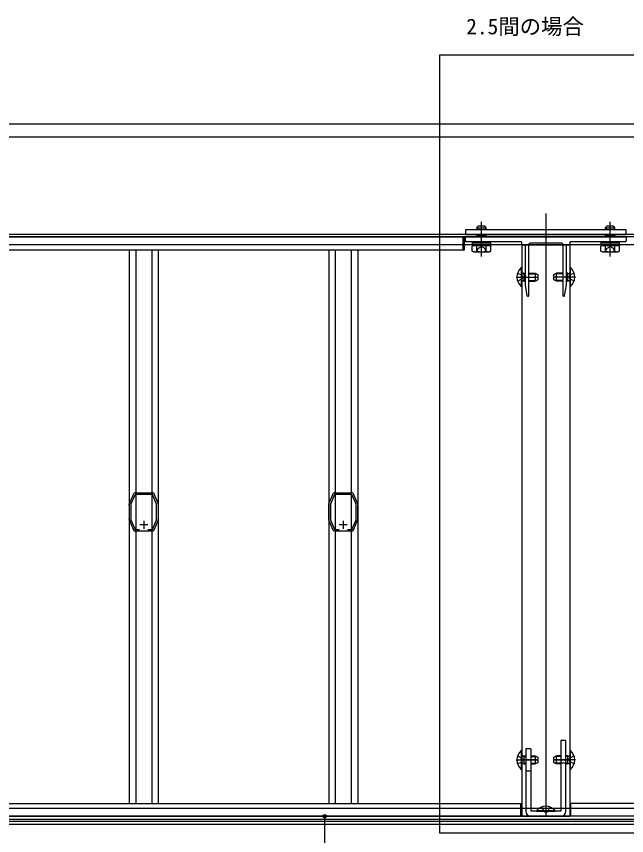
# Model space of a CAD drawing. Units: millimetres, scale not verified. Extents: x -875 to 875, y -1304 to 1296.
# Drawn here: x -118 to 262, y -690 to -181 of the extents above; entities that cross this region are included whole.
import ezdxf
from ezdxf.enums import TextEntityAlignment as Align

# ---------------------------------------------------------------- set-up
doc = ezdxf.new("R2010")
doc.units = ezdxf.units.MM
doc.header["$LTSCALE"] = 8
for name, color, linetype in [('0-1_USER1', 3, 'Continuous'), ('0-3_YKK_11E', 7, 'Continuous'), ('0-4_YKK_12', 2, 'Continuous'), ('0-5_YKK_13', 4, 'Continuous'), ('0-6_YKK_D', 6, 'Continuous')]:
    doc.layers.add(name, color=color, linetype=linetype)
doc.styles.add('ＭＳ ゴシック', font='')
doc.styles.get('ＭＳ ゴシック').set_extended_font_data('MS Gothic')

msp = doc.modelspace()

# ---------------------------------------------------------------- linework, layer by layer
at = {"layer": '0-3_YKK_11E'}
for p, q in [((-36, -496.8), (-41, -496.8)), ((-38.5, -494.3), (-38.5, -499.3)), ((88, -496.8), (83, -496.8)), ((85.5, -494.3), (85.5, -499.3))]:
    msp.add_line(p, q, dxfattribs=at)
for points in [[(-47.383, -483.501), (-47.183, -483.024), (-47.085, -482.921), (-46.988, -482.819), (-44.909, -477.875), (-44.903, -477.738), (-44.888, -477.583)], [(-35.91, -499.8), (-33.098, -499.8), (-30.5, -493.618), (-30.5, -483.982), (-33.056, -477.9), (-43.944, -477.9), (-46.5, -483.981), (-46.5, -493.618), (-43.902, -499.8), (-41.09, -499.8)], [(-43.72, -476.808), (-43.572, -476.853), (-43.443, -476.9)], [(-43.443, -476.9), (-33.557, -476.9), (-33.429, -476.853), (-33.28, -476.808)], [(-32.113, -477.583), (-32.097, -477.738), (-32.091, -477.875), (-30.012, -482.819), (-29.915, -482.921), (-29.817, -483.024), (-29.617, -483.501)], [(76.617, -483.501), (76.817, -483.024), (76.915, -482.921), (77.012, -482.819), (79.091, -477.875), (79.097, -477.738), (79.112, -477.583)], [(88.09, -499.8), (90.902, -499.8), (93.5, -493.618), (93.5, -483.982), (90.944, -477.9), (80.056, -477.9), (77.5, -483.981), (77.5, -493.618), (80.098, -499.8), (82.91, -499.8)], [(80.28, -476.808), (80.428, -476.853), (80.557, -476.9)], [(80.557, -476.9), (90.443, -476.9), (90.571, -476.853), (90.72, -476.808)], [(91.887, -477.583), (91.903, -477.738), (91.909, -477.875), (93.988, -482.819), (94.085, -482.921), (94.183, -483.024), (94.383, -483.501)], [(-47.5, -493.518), (-47.5, -493), (-47.45, -492.868), (-47.4, -492.735), (-47.4, -484.865), (-47.45, -484.732), (-47.5, -484.6), (-47.5, -484.082)], [(-29.5, -484.082), (-29.5, -484.6), (-29.55, -484.732), (-29.6, -484.865), (-29.6, -492.735), (-29.55, -492.868), (-29.5, -493), (-29.5, -493.518)], [(76.5, -493.518), (76.5, -493), (76.55, -492.868), (76.6, -492.735), (76.6, -484.865), (76.55, -484.732), (76.5, -484.6), (76.5, -484.082)], [(94.5, -484.082), (94.5, -484.6), (94.45, -484.732), (94.4, -484.865), (94.4, -492.735), (94.45, -492.868), (94.5, -493), (94.5, -493.518)], [(-44.888, -500.017), (-44.903, -499.862), (-44.909, -499.725), (-46.988, -494.781), (-47.085, -494.679), (-47.183, -494.576), (-47.383, -494.099)], [(-29.617, -494.099), (-29.817, -494.576), (-29.915, -494.679), (-30.012, -494.781), (-32.091, -499.725), (-32.097, -499.862), (-32.112, -500.017)], [(79.112, -500.017), (79.097, -499.862), (79.091, -499.725), (77.012, -494.781), (76.915, -494.679), (76.817, -494.576), (76.617, -494.099)], [(94.383, -494.099), (94.183, -494.576), (94.085, -494.679), (93.988, -494.781), (91.909, -499.725), (91.903, -499.862), (91.888, -500.017)], [(-33.28, -500.793), (-33.429, -500.747), (-33.557, -500.7), (-43.443, -500.7), (-43.571, -500.747), (-43.72, -500.793)], [(90.72, -500.793), (90.571, -500.747), (90.443, -500.7), (80.557, -500.7), (80.429, -500.747), (80.28, -500.793)]]:
    msp.add_lwpolyline(points, dxfattribs=at)
for centre, start, end in [((-43.57, -478.3), 95.73925, 151.44438), ((-33.43, -478.3), 28.55565, 84.26079), ((80.43, -478.3), 95.73925, 151.44438), ((90.57, -478.3), 28.55565, 84.26079), ((-46, -484.082), 157.21255, 180.00006), ((-31, -484.082), 359.99998, 22.78771), ((78, -484.082), 157.21255, 180.00006), ((93, -484.082), 359.99998, 22.78771), ((-46, -493.518), 180, 202.78773), ((-31, -493.518), 337.21234, 0.00008), ((78, -493.518), 180, 202.78773), ((93, -493.518), 337.21234, 0.00008), ((-43.57, -499.3), 208.55592, 264.26083), ((-33.43, -499.3), 275.73914, 331.44347), ((80.43, -499.3), 208.55592, 264.26083), ((90.57, -499.3), 275.73914, 331.44347)]:
    msp.add_arc(centre, 1.5, start, end, dxfattribs=at)
at = {"layer": '0-4_YKK_12'}
for p, q in [((674, -247.903), (-251, -247.903)), ((674, -255.903), (-251, -255.903)), ((211.5, -303.503), (211.5, -677.903)), ((674, -316.403), (-251, -316.403)), ((674, -317.903), (-251, -317.903)), ((-250.5, -317.9), (160, -317.9)), ((674, -322.903), (-251, -322.903)), ((196.5, -322.903), (196.5, -677.903)), ((196.5, -322.903), (226.5, -322.903)), ((226.5, -322.903), (226.5, -677.903)), ((-250.5, -325.9), (160, -325.9)), ((-47.5, -325.9), (-47.5, -669.9)), ((-43.443, -325.9), (-43.443, -669.9)), ((-33.557, -325.9), (-33.557, -669.9)), ((-29.5, -325.9), (-29.5, -669.9)), ((76.5, -325.9), (76.5, -669.9)), ((80.557, -325.9), (80.557, -669.9)), ((90.443, -325.9), (90.443, -669.9)), ((94.5, -325.9), (94.5, -669.9)), ((-250.5, -669.9), (196, -669.9)), ((196, -677.9), (196, -669.9)), ((673.5, -669.9), (227, -669.9)), ((227, -677.9), (227, -669.9)), ((-434.65, -672.9), (749, -672.9)), ((674, -677.9), (-251, -677.9)), ((-250.5, -677.9), (196, -677.9)), ((656.5, -679.9), (-233.5, -679.9)), ((656.5, -681.1), (-233.5, -681.1)), ((196.5, -677.903), (226.5, -677.903)), ((673.5, -677.9), (227, -677.9)), ((674, -682.9), (-251, -682.9))]:
    msp.add_line(p, q, dxfattribs=at)
msp.add_lwpolyline([(145.516, -204.761), (277.484, -204.761), (277.484, -688.455), (145.516, -688.455)], close=True, dxfattribs=at)
msp.add_lwpolyline([(160, -317.9), (160, -322.9), (160, -325.9)], dxfattribs=at)
at = {"layer": '0-5_YKK_13'}
for p, q in [((171.5, -330.025), (171.5, -308.614)), ((251.5, -330.025), (251.5, -308.614)), ((168.5, -312.203), (169.5, -311.203)), ((168.5, -312.203), (174.5, -312.203)), ((168.5, -312.203), (168.5, -313.503)), ((169.04, -311.663), (169.04, -313.503)), ((173.5, -311.203), (169.5, -311.203)), ((174.5, -312.203), (173.5, -311.203)), ((173.96, -311.663), (173.96, -313.503)), ((174.5, -313.503), (174.5, -312.203)), ((248.5, -312.203), (249.5, -311.203)), ((248.5, -312.203), (254.5, -312.203)), ((248.5, -312.203), (248.5, -313.503)), ((249.04, -311.663), (249.04, -313.503)), ((253.5, -311.203), (249.5, -311.203)), ((254.5, -312.203), (253.5, -311.203)), ((253.96, -311.663), (253.96, -313.503)), ((254.5, -313.503), (254.5, -312.203)), ((160.531, -317.932), (160, -317.9)), ((161.5, -320.403), (161.5, -318.403)), ((162, -317.903), (171.042, -317.903)), ((168.5, -316.403), (168.5, -317.103)), ((168.5, -317.103), (174.5, -317.103)), ((168.5, -317.103), (168.962, -317.903)), ((169.04, -316.403), (169.04, -317.903)), ((173.96, -316.403), (173.96, -317.903)), ((174.5, -317.103), (174.038, -317.903)), ((174.5, -317.103), (174.5, -316.403)), ((248.5, -316.403), (248.5, -317.103)), ((248.5, -317.103), (254.5, -317.103)), ((248.5, -317.103), (248.962, -317.903)), ((249.04, -316.403), (249.04, -317.903)), ((251.958, -317.903), (261, -317.903)), ((253.96, -316.403), (253.96, -317.903)), ((254.5, -317.103), (254.038, -317.903)), ((254.5, -317.103), (254.5, -316.403)), ((261.5, -318.403), (261.5, -320.403)), ((160, -326.2), (160, -324.4)), ((161, -325.668), (161, -324.4)), ((196.2, -320.903), (162, -320.903)), ((166.5, -323.203), (165.726, -323.65)), ((165.727, -326.757), (165.727, -323.65)), ((177.25, -320.903), (165.75, -320.903)), ((165.75, -321.703), (165.75, -323.203)), ((165.75, -321.703), (177.25, -321.703)), ((165.75, -323.203), (177.25, -323.203)), ((166.5, -323.203), (176.5, -323.203)), ((168.613, -326.757), (168.613, -323.65)), ((174.387, -326.757), (174.387, -323.65)), ((176.5, -323.203), (177.273, -323.65)), ((177.25, -323.203), (177.25, -321.703)), ((177.273, -326.757), (177.273, -323.65)), ((196.5, -322.603), (196.5, -321.203)), ((198.5, -322.903), (196.8, -322.903)), ((198.8, -342.445), (198.8, -323.203)), ((200.8, -322.903), (200.8, -354.603)), ((221.2, -321.903), (201.8, -321.903)), ((222.2, -354.603), (222.2, -322.903)), ((224.2, -323.203), (224.2, -342.445)), ((226.2, -322.903), (224.5, -322.903)), ((226.5, -321.203), (226.5, -322.603)), ((261, -320.903), (226.8, -320.903)), ((246.5, -323.203), (245.726, -323.65)), ((245.727, -326.757), (245.727, -323.65)), ((257.25, -320.903), (245.75, -320.903)), ((245.75, -321.703), (245.75, -323.203)), ((245.75, -321.703), (257.25, -321.703)), ((245.75, -323.203), (257.25, -323.203)), ((246.5, -323.203), (256.5, -323.203)), ((248.613, -326.757), (248.613, -323.65)), ((254.387, -326.757), (254.387, -323.65)), ((256.5, -323.203), (257.273, -323.65)), ((257.25, -323.203), (257.25, -321.703)), ((257.273, -326.757), (257.273, -323.65)), ((160.531, -326.168), (160, -326.2)), ((166.5, -327.203), (165.726, -326.757)), ((166.5, -327.203), (176.5, -327.203)), ((176.5, -327.203), (177.273, -326.757)), ((246.5, -327.203), (245.726, -326.757)), ((246.5, -327.203), (256.5, -327.203)), ((256.5, -327.203), (257.273, -326.757)), ((193.917, -340.403), (196.635, -341.758)), ((196.252, -337.003), (196.5, -337.003)), ((196.252, -337.003), (196.252, -348.803)), ((196.5, -348.803), (196.5, -337.003)), ((197.9, -340.836), (196.977, -340.642)), ((197.9, -340.403), (197.305, -340.619)), ((197.9, -340.403), (197.9, -345.403)), ((197.9, -340.403), (198.8, -340.403)), ((197.9, -340.836), (198.8, -340.836)), ((200.8, -340.403), (204.8, -340.403)), ((200.8, -340.836), (205.72, -340.836)), ((204.8, -340.403), (206.5, -341.203)), ((204.8, -340.403), (204.8, -345.403)), ((216.5, -341.203), (218.2, -340.403)), ((222.2, -340.836), (217.28, -340.836)), ((222.2, -340.403), (218.2, -340.403)), ((218.2, -345.403), (218.2, -340.403)), ((225.1, -340.403), (224.2, -340.403)), ((225.1, -340.836), (224.2, -340.836)), ((225.1, -345.403), (225.1, -340.403)), ((225.1, -340.403), (225.695, -340.619)), ((225.1, -340.836), (226.023, -340.642)), ((229.083, -340.403), (226.365, -341.758)), ((226.5, -337.003), (226.5, -348.803)), ((226.748, -337.003), (226.5, -337.003)), ((226.748, -348.803), (226.748, -337.003)), ((193, -342.903), (207, -342.903)), ((193.917, -345.403), (196.635, -344.048)), ((197.244, -342.903), (196.635, -341.758)), ((197.244, -342.903), (196.635, -344.048)), ((197.9, -344.97), (196.977, -345.163)), ((197.9, -345.403), (197.305, -345.187)), ((197.9, -344.97), (198.8, -344.97)), ((197.9, -345.403), (198.8, -345.403)), ((198.8, -347.877), (198.8, -343.361)), ((200.8, -344.97), (205.72, -344.97)), ((200.8, -345.403), (204.8, -345.403)), ((206.5, -344.603), (204.8, -345.403)), ((206.5, -341.203), (206.5, -344.603)), ((230, -342.903), (216, -342.903)), ((216.5, -344.603), (216.5, -341.203)), ((218.2, -345.403), (216.5, -344.603)), ((222.2, -344.97), (217.28, -344.97)), ((222.2, -345.403), (218.2, -345.403)), ((224.2, -343.361), (224.2, -347.877)), ((225.1, -344.97), (224.2, -344.97)), ((225.1, -345.403), (224.2, -345.403)), ((225.1, -344.97), (226.023, -345.163)), ((225.1, -345.403), (225.695, -345.187)), ((225.756, -342.903), (226.365, -341.758)), ((225.756, -342.903), (226.365, -344.048)), ((229.083, -345.403), (226.365, -344.048)), ((196.252, -348.803), (196.5, -348.803)), ((199.991, -354.655), (198.805, -347.929)), ((224.195, -347.929), (223.009, -354.655)), ((226.748, -348.803), (226.5, -348.803)), ((200.5, -354.903), (200.286, -354.903)), ((222.714, -354.903), (222.5, -354.903)), ((220.8, -630.903), (220.8, -674.703)), ((224, -630.903), (220.8, -630.903)), ((224, -674.703), (224, -630.903)), ((199, -635.903), (199, -674.703)), ((202.2, -635.903), (199, -635.903)), ((202.2, -635.903), (202.2, -674.703)), ((193.917, -640.403), (196.635, -641.758)), ((196.252, -637.003), (196.5, -637.003)), ((196.252, -637.003), (196.252, -648.803)), ((196.5, -648.803), (196.5, -637.003)), ((197.9, -640.836), (196.977, -640.642)), ((197.9, -640.403), (197.305, -640.619)), ((197.9, -640.403), (197.9, -645.403)), ((197.9, -640.403), (199, -640.403)), ((197.9, -640.836), (199, -640.836)), ((202.2, -640.403), (204.8, -640.403)), ((202.2, -640.836), (205.72, -640.836)), ((204.8, -640.403), (206.5, -641.203)), ((204.8, -640.403), (204.8, -645.403)), ((206.5, -641.203), (206.5, -644.603)), ((216.5, -641.203), (218.2, -640.403)), ((216.5, -644.603), (216.5, -641.203)), ((220.8, -640.836), (217.28, -640.836)), ((220.8, -640.403), (218.2, -640.403)), ((218.2, -645.403), (218.2, -640.403)), ((225.1, -640.403), (224, -640.403)), ((225.1, -640.836), (224, -640.836)), ((225.1, -645.403), (225.1, -640.403)), ((225.1, -640.403), (225.695, -640.619)), ((225.1, -640.836), (226.023, -640.642)), ((229.083, -640.403), (226.365, -641.758)), ((226.5, -637.003), (226.5, -648.803)), ((226.748, -637.003), (226.5, -637.003)), ((226.748, -648.803), (226.748, -637.003)), ((193, -642.903), (207, -642.903)), ((193.917, -645.403), (196.635, -644.048)), ((205.8, -642.903), (195.8, -642.903)), ((197.244, -642.903), (196.635, -641.758)), ((197.244, -642.903), (196.635, -644.048)), ((197.9, -644.97), (196.977, -645.163)), ((197.9, -645.403), (197.305, -645.187)), ((197.9, -644.97), (199, -644.97)), ((197.9, -645.403), (199, -645.403)), ((202.2, -644.97), (205.72, -644.97)), ((202.2, -645.403), (204.8, -645.403)), ((206.5, -644.603), (204.8, -645.403)), ((230, -642.903), (216, -642.903)), ((218.2, -645.403), (216.5, -644.603)), ((217.2, -642.903), (227.2, -642.903)), ((220.8, -644.97), (217.28, -644.97)), ((220.8, -645.403), (218.2, -645.403)), ((224, -644.903), (220.8, -644.903)), ((225.1, -644.97), (224, -644.97)), ((225.1, -645.403), (224, -645.403)), ((225.1, -644.97), (226.023, -645.163)), ((225.1, -645.403), (225.695, -645.187)), ((225.756, -642.903), (226.365, -641.758)), ((225.756, -642.903), (226.365, -644.048)), ((229.083, -645.403), (226.365, -644.048)), ((196.252, -648.803), (196.5, -648.803)), ((202.2, -649.903), (199, -649.903)), ((226.748, -648.803), (226.5, -648.803)), ((211.5, -671.203), (211.5, -674.703)), ((220.8, -674.703), (202.2, -674.703)), ((205.6, -674.455), (205.6, -674.703)), ((217.4, -674.455), (205.6, -674.455)), ((205.6, -674.703), (217.4, -674.703)), ((209, -672.12), (210.355, -674.838)), ((211.5, -675.446), (210.355, -674.838)), ((211.5, -675.446), (212.645, -674.838)), ((214, -672.12), (212.645, -674.838)), ((217.4, -674.455), (217.4, -674.703)), ((220.8, -677.903), (202.2, -677.903))]:
    msp.add_line(p, q, dxfattribs=at)
msp.add_lwpolyline([(161.5, -316.403), (261.5, -316.403), (261.5, -313.503), (161.5, -313.503)], close=True, dxfattribs=at)
for points in [[(160, -324.4), (160, -322.9), (160, -317.9)], [(161, -324.4), (161, -322.9), (161, -318.432)], [(171.958, -317.903), (211.5, -317.903), (251.042, -317.903)], [(165.75, -320.903), (165.75, -321.703), (177.25, -321.703), (177.25, -320.903)], [(168.45, -327.206), (169.6, -324.848), (171.5, -323.838)], [(174.55, -327.206), (173.4, -324.848), (171.5, -323.838)], [(245.75, -320.903), (245.75, -321.703), (257.25, -321.703), (257.25, -320.903)], [(248.45, -327.206), (249.6, -324.848), (251.5, -323.838)], [(254.55, -327.206), (253.4, -324.848), (251.5, -323.838)]]:
    msp.add_lwpolyline(points, dxfattribs=at)
for centre, radius, start, end in [((160.5, -318.432), 0.5, 0, 86.5), ((162, -318.403), 0.5, 90, 180), ((162, -320.403), 0.5, 180, 270), ((171.042, -318.103), 0.2, 23.57818, 90), ((171.5, -317.903), 0.3, 203.57818, 336.42182), ((171.958, -318.103), 0.2, 90, 156.42182), ((251.042, -318.103), 0.2, 23.57818, 90), ((251.5, -317.903), 0.3, 203.57818, 336.42182), ((251.958, -318.103), 0.2, 90, 156.42182), ((261, -318.403), 0.5, 0, 90), ((261, -320.403), 0.5, 270, 0), ((160.5, -325.668), 0.5, 273.5, 0), ((167.17, -325.759), 2.556, 55.61708, 124.38292), ((171.5, -332.757), 9.554, 72.41276, 107.58724), ((175.83, -325.759), 2.556, 55.61708, 124.38292), ((196.2, -321.203), 0.3, 0, 90), ((196.8, -322.603), 0.3, 180, 270), ((198.5, -323.203), 0.3, 0, 90), ((201.8, -322.903), 1, 90, 180), ((221.2, -322.903), 1, 0, 90), ((224.5, -323.203), 0.3, 90, 180), ((226.2, -322.603), 0.3, 270, 0), ((226.8, -321.203), 0.3, 90, 180), ((247.17, -325.759), 2.556, 55.61708, 124.38292), ((251.5, -332.757), 9.554, 72.41276, 107.58724), ((255.83, -325.759), 2.556, 55.61708, 124.38292), ((167.17, -324.647), 2.556, 235.61708, 304.38292), ((171.5, -317.65), 9.554, 252.41276, 287.58724), ((175.83, -324.647), 2.556, 235.61708, 304.38292), ((247.17, -324.647), 2.556, 235.61708, 304.38292), ((251.5, -317.65), 9.554, 252.41276, 287.58724), ((255.83, -324.647), 2.556, 235.61708, 304.38292), ((201.2, -342.903), 7.7, 129.98312, 230.01688), ((197.1, -340.055), 0.6, 180, 289.96957), ((225.9, -340.055), 0.6, 250.03043, 0), ((221.8, -342.903), 7.7, 309.98312, 50.01688), ((197.1, -345.75), 0.6, 70.03043, 180), ((199, -342.445), 0.2, 180, 246.42182), ((199, -343.361), 0.2, 113.57818, 180), ((198.8, -342.903), 0.3, 293.57818, 66.42182), ((224.2, -342.903), 0.3, 113.57818, 246.42182), ((224, -342.445), 0.2, 293.57818, 0), ((224, -343.361), 0.2, 0, 66.42182), ((225.9, -345.75), 0.6, 0, 109.96957), ((199.1, -347.877), 0.3, 180, 190), ((223.9, -347.877), 0.3, 350, 0), ((200.286, -354.603), 0.3, 190, 270), ((200.5, -354.603), 0.3, 270, 0), ((222.5, -354.603), 0.3, 180, 270), ((222.714, -354.603), 0.3, 270, 350), ((201.2, -642.903), 7.7, 129.98312, 230.01688), ((197.1, -640.055), 0.6, 180, 289.96957), ((225.9, -640.055), 0.6, 250.03043, 0), ((221.8, -642.903), 7.7, 309.98312, 50.01688), ((197.1, -645.75), 0.6, 70.03043, 180), ((225.9, -645.75), 0.6, 0, 109.96957), ((211.5, -679.403), 7.7, 39.98312, 140.01688), ((202.2, -674.703), 3.2, 180, 270), ((220.8, -674.703), 3.2, 270, 0)]:
    msp.add_arc(centre, radius, start, end, dxfattribs=at)
at = {"layer": '0-6_YKK_D'}
msp.add_line((74, -722.9), (74, -677.9), dxfattribs=at)
msp.add_circle((74, -677.9), 1.075, dxfattribs=at)

# ---------------------------------------------------------------- texts
at = {"layer": '0-1_USER1', "style": 'ＭＳ ゴシック'}
msp.add_text('2.5間の場合', height=9.751, dxfattribs=at).set_placement((162.018, -195.011), align=Align.BOTTOM_LEFT)

doc.saveas('drawing.dxf')
